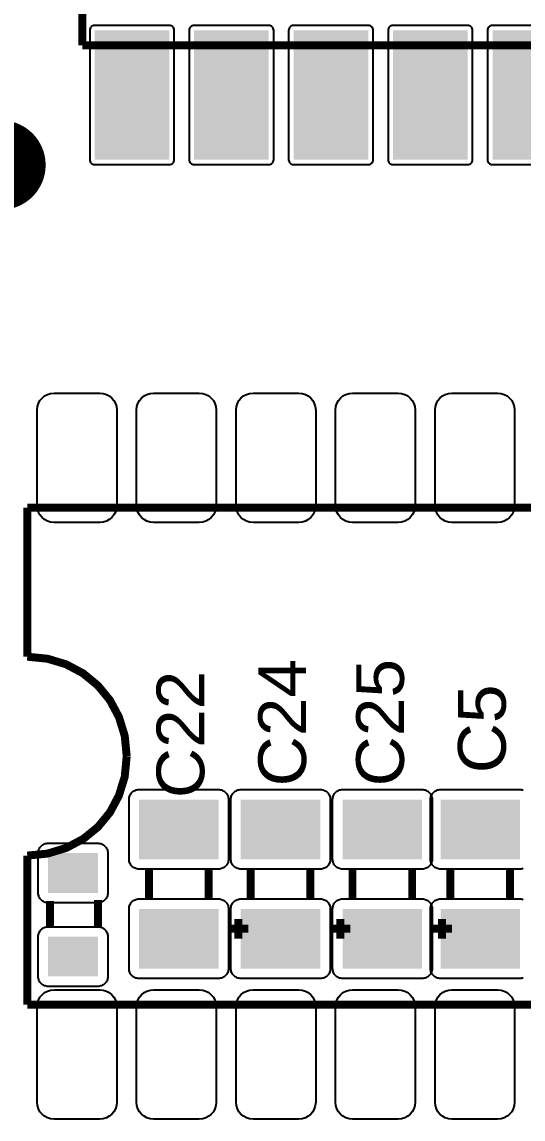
# Model space of a CAD drawing. Header units: inches. Extents: x 18.7 to 39.4, y 4.3 to 20.5.
# Drawn here: x 28.018 to 28.683, y 10.553 to 12.01 of the extents above; entities that cross this region are included whole.
import ezdxf

# ---------------------------------------------------------------- set-up
doc = ezdxf.new("R2010")
doc.units = ezdxf.units.IN
doc.header["$MEASUREMENT"] = 0
doc.styles.get("Standard").update_dxf_attribs({"font": 'arial.ttf'})

# ---------------------------------------------------------------- blocks, each defined once
blk = doc.blocks.new('RPAD')
blk.add_trace([(-0.5, -0.5), (-0.5, 0.5), (0.5, -0.5), (0.5, 0.5)])
blk = doc.blocks.new('EPAD')
at = {"const_width": 0.5}
blk.add_lwpolyline([(-0.25, 0, 1), (0.25, 0, 1)], format="xyb", close=True, dxfattribs=at)
blk = doc.blocks.new('NextionControlV4')
at = {"const_width": 0.008}
for points in [[(42.5608, 14.9696), (42.5608, 14.8212)], [(42.5608, 14.9696), (42.5608, 14.8212)], [(42.5608, 14.9696), (42.5608, 14.8212)], [(43.3608, 14.8212), (42.5608, 14.8212)], [(43.3608, 14.8212), (42.5608, 14.8212)], [(43.3608, 14.8212), (42.5608, 14.8212)], [(42.5055, 14.2064), (42.5055, 14.3564)], [(42.5055, 14.3564), (44.5055, 14.3564)], [(42.5055, 14.2064), (42.5055, 14.3564)], [(42.5055, 14.3564), (44.5055, 14.3564)], [(42.5055, 14.2064), (42.5055, 14.3564)], [(42.5055, 14.3564), (44.5055, 14.3564)], [(42.6055, 14.1064), (42.6035, 14.1268), (42.5977, 14.1457), (42.5886, 14.1627), (42.5765, 14.1774), (42.5617, 14.1896), (42.5447, 14.1987), (42.5258, 14.2044), (42.5055, 14.2064)], [(42.6055, 14.1064), (42.6035, 14.1268), (42.5977, 14.1457), (42.5886, 14.1627), (42.5765, 14.1774), (42.5617, 14.1896), (42.5447, 14.1987), (42.5258, 14.2044), (42.5055, 14.2064)], [(42.6055, 14.1064), (42.6035, 14.1268), (42.5977, 14.1457), (42.5886, 14.1627), (42.5765, 14.1774), (42.5617, 14.1896), (42.5447, 14.1987), (42.5258, 14.2044), (42.5055, 14.2064)], [(42.6055, 14.1064), (42.6035, 14.0858), (42.5977, 14.0668), (42.5886, 14.0498), (42.5765, 14.0351), (42.5617, 14.0231), (42.5447, 14.0141), (42.5258, 14.0084), (42.5055, 14.0064)], [(42.6055, 14.1064), (42.6035, 14.0858), (42.5977, 14.0668), (42.5886, 14.0498), (42.5765, 14.0351), (42.5617, 14.0231), (42.5447, 14.0141), (42.5258, 14.0084), (42.5055, 14.0064)], [(42.6055, 14.1064), (42.6035, 14.0858), (42.5977, 14.0668), (42.5886, 14.0498), (42.5765, 14.0351), (42.5617, 14.0231), (42.5447, 14.0141), (42.5258, 14.0084), (42.5055, 14.0064)], [(42.5055, 13.8564), (42.5055, 14.0064)], [(42.5055, 13.8564), (42.5055, 14.0064)], [(42.5055, 13.8564), (42.5055, 14.0064)], [(42.6278, 13.9928), (42.6278, 13.9628)], [(42.6278, 13.9928), (42.6278, 13.9628)], [(42.6278, 13.9928), (42.6278, 13.9628)], [(42.6878, 13.9928), (42.6878, 13.9628)], [(42.6878, 13.9928), (42.6878, 13.9628)], [(42.6878, 13.9928), (42.6878, 13.9628)], [(42.7302, 13.9928), (42.7302, 13.9628)], [(42.7302, 13.9928), (42.7302, 13.9628)], [(42.7302, 13.9928), (42.7302, 13.9628)], [(42.7902, 13.9928), (42.7902, 13.9628)], [(42.7902, 13.9928), (42.7902, 13.9628)], [(42.7902, 13.9928), (42.7902, 13.9628)], [(42.8325, 13.9928), (42.8325, 13.9628)], [(42.8325, 13.9928), (42.8325, 13.9628)], [(42.8325, 13.9928), (42.8325, 13.9628)], [(42.8925, 13.9928), (42.8925, 13.9628)], [(42.8925, 13.9928), (42.8925, 13.9628)], [(42.8925, 13.9928), (42.8925, 13.9628)], [(42.931, 13.9928), (42.931, 13.9628)], [(42.931, 13.9928), (42.931, 13.9628)], [(42.931, 13.9928), (42.931, 13.9628)], [(42.991, 13.9928), (42.991, 13.9628)], [(42.991, 13.9928), (42.991, 13.9628)], [(42.991, 13.9928), (42.991, 13.9628)], [(42.5285, 13.9339), (42.5285, 13.9609)], [(42.5285, 13.9339), (42.5285, 13.9609)], [(42.5285, 13.9339), (42.5285, 13.9609)], [(42.5765, 13.9339), (42.5765, 13.9619)], [(42.5765, 13.9339), (42.5765, 13.9619)], [(42.5765, 13.9339), (42.5765, 13.9619)], [(42.7178, 13.9428), (42.7178, 13.9228)], [(42.7178, 13.9428), (42.7178, 13.9228)], [(42.7178, 13.9428), (42.7178, 13.9228)], [(42.8202, 13.9428), (42.8202, 13.9228)], [(42.8202, 13.9428), (42.8202, 13.9228)], [(42.8202, 13.9428), (42.8202, 13.9228)], [(42.9225, 13.9428), (42.9225, 13.9228)], [(42.9225, 13.9428), (42.9225, 13.9228)], [(42.9225, 13.9428), (42.9225, 13.9228)], [(42.7278, 13.9328), (42.7078, 13.9328)], [(42.7278, 13.9328), (42.7078, 13.9328)], [(42.7278, 13.9328), (42.7078, 13.9328)], [(42.8302, 13.9328), (42.8102, 13.9328)], [(42.8302, 13.9328), (42.8102, 13.9328)], [(42.8302, 13.9328), (42.8102, 13.9328)], [(42.9325, 13.9328), (42.9125, 13.9328)], [(42.9325, 13.9328), (42.9125, 13.9328)], [(42.9325, 13.9328), (42.9125, 13.9328)], [(42.5055, 13.8564), (44.5055, 13.8564)], [(42.5055, 13.8564), (44.5055, 13.8564)], [(42.5055, 13.8564), (44.5055, 13.8564)]]:
    blk.add_lwpolyline(points, dxfattribs=at)
for points in [[(42.5733, 14.7012), (42.6483, 14.7012), (42.6493, 14.7013), (42.6502, 14.7016), (42.6511, 14.702), (42.6518, 14.7027), (42.6524, 14.7034), (42.6529, 14.7042), (42.6532, 14.7052), (42.6533, 14.7062), (42.6533, 14.8362), (42.6532, 14.8372), (42.6529, 14.8382), (42.6524, 14.839), (42.6518, 14.8398), (42.6511, 14.8404), (42.6502, 14.8408), (42.6493, 14.8411), (42.6483, 14.8412), (42.5733, 14.8412), (42.5722, 14.8411), (42.5713, 14.8408), (42.5705, 14.8404), (42.5697, 14.8398), (42.5691, 14.839), (42.5687, 14.8382), (42.5684, 14.8372), (42.5683, 14.8362), (42.5683, 14.7062), (42.5684, 14.7052), (42.5687, 14.7042), (42.5691, 14.7034), (42.5697, 14.7027), (42.5705, 14.702), (42.5713, 14.7016), (42.5722, 14.7013), (42.5733, 14.7012)], [(42.6733, 14.7012), (42.7483, 14.7012), (42.7493, 14.7013), (42.7502, 14.7016), (42.7511, 14.702), (42.7518, 14.7027), (42.7524, 14.7034), (42.7529, 14.7042), (42.7532, 14.7052), (42.7533, 14.7062), (42.7533, 14.8362), (42.7532, 14.8372), (42.7529, 14.8382), (42.7524, 14.839), (42.7518, 14.8398), (42.7511, 14.8404), (42.7502, 14.8408), (42.7493, 14.8411), (42.7483, 14.8412), (42.6733, 14.8412), (42.6722, 14.8411), (42.6713, 14.8408), (42.6705, 14.8404), (42.6697, 14.8398), (42.6691, 14.839), (42.6687, 14.8382), (42.6684, 14.8372), (42.6683, 14.8362), (42.6683, 14.7062), (42.6684, 14.7052), (42.6687, 14.7042), (42.6691, 14.7034), (42.6697, 14.7027), (42.6705, 14.702), (42.6713, 14.7016), (42.6722, 14.7013), (42.6733, 14.7012)], [(42.7733, 14.7012), (42.8483, 14.7012), (42.8493, 14.7013), (42.8502, 14.7016), (42.8511, 14.702), (42.8518, 14.7027), (42.8524, 14.7034), (42.8529, 14.7042), (42.8532, 14.7052), (42.8533, 14.7062), (42.8533, 14.8362), (42.8532, 14.8372), (42.8529, 14.8382), (42.8524, 14.839), (42.8518, 14.8398), (42.8511, 14.8404), (42.8502, 14.8408), (42.8493, 14.8411), (42.8483, 14.8412), (42.7733, 14.8412), (42.7722, 14.8411), (42.7713, 14.8408), (42.7705, 14.8404), (42.7697, 14.8398), (42.7691, 14.839), (42.7687, 14.8382), (42.7684, 14.8372), (42.7683, 14.8362), (42.7683, 14.7062), (42.7684, 14.7052), (42.7687, 14.7042), (42.7691, 14.7034), (42.7697, 14.7027), (42.7705, 14.702), (42.7713, 14.7016), (42.7722, 14.7013), (42.7733, 14.7012)], [(42.8733, 14.7012), (42.9483, 14.7012), (42.9493, 14.7013), (42.9502, 14.7016), (42.9511, 14.702), (42.9518, 14.7027), (42.9524, 14.7034), (42.9529, 14.7042), (42.9532, 14.7052), (42.9533, 14.7062), (42.9533, 14.8362), (42.9532, 14.8372), (42.9529, 14.8382), (42.9524, 14.839), (42.9518, 14.8398), (42.9511, 14.8404), (42.9502, 14.8408), (42.9493, 14.8411), (42.9483, 14.8412), (42.8733, 14.8412), (42.8722, 14.8411), (42.8713, 14.8408), (42.8705, 14.8404), (42.8697, 14.8398), (42.8691, 14.839), (42.8687, 14.8382), (42.8684, 14.8372), (42.8683, 14.8362), (42.8683, 14.7062), (42.8684, 14.7052), (42.8687, 14.7042), (42.8691, 14.7034), (42.8697, 14.7027), (42.8705, 14.702), (42.8713, 14.7016), (42.8722, 14.7013), (42.8733, 14.7012)], [(42.5785, 14.3414), (42.5325, 14.3414), (42.529, 14.3418), (42.5258, 14.3428), (42.5229, 14.3443), (42.5204, 14.3464), (42.5183, 14.3489), (42.5168, 14.3518), (42.5158, 14.355), (42.5155, 14.3584), (42.5155, 14.4544), (42.5158, 14.4579), (42.5168, 14.4611), (42.5183, 14.464), (42.5204, 14.4665), (42.5229, 14.4686), (42.5258, 14.4701), (42.529, 14.4711), (42.5325, 14.4714), (42.5785, 14.4714), (42.5819, 14.4711), (42.5851, 14.4701), (42.588, 14.4686), (42.5905, 14.4665), (42.5926, 14.464), (42.5941, 14.4611), (42.5951, 14.4579), (42.5955, 14.4544), (42.5955, 14.3584), (42.5951, 14.355), (42.5941, 14.3518), (42.5926, 14.3489), (42.5905, 14.3464), (42.588, 14.3443), (42.5851, 14.3428), (42.5819, 14.3418), (42.5785, 14.3414)], [(42.6785, 14.3414), (42.6325, 14.3414), (42.629, 14.3418), (42.6258, 14.3428), (42.6229, 14.3443), (42.6204, 14.3464), (42.6183, 14.3489), (42.6168, 14.3518), (42.6158, 14.355), (42.6155, 14.3584), (42.6155, 14.4544), (42.6158, 14.4579), (42.6168, 14.4611), (42.6183, 14.464), (42.6204, 14.4665), (42.6229, 14.4686), (42.6258, 14.4701), (42.629, 14.4711), (42.6325, 14.4714), (42.6785, 14.4714), (42.6819, 14.4711), (42.6851, 14.4701), (42.688, 14.4686), (42.6905, 14.4665), (42.6926, 14.464), (42.6941, 14.4611), (42.6951, 14.4579), (42.6955, 14.4544), (42.6955, 14.3584), (42.6951, 14.355), (42.6941, 14.3518), (42.6926, 14.3489), (42.6905, 14.3464), (42.688, 14.3443), (42.6851, 14.3428), (42.6819, 14.3418), (42.6785, 14.3414)], [(42.7785, 14.3414), (42.7325, 14.3414), (42.729, 14.3418), (42.7258, 14.3428), (42.7229, 14.3443), (42.7204, 14.3464), (42.7183, 14.3489), (42.7168, 14.3518), (42.7158, 14.355), (42.7155, 14.3584), (42.7155, 14.4544), (42.7158, 14.4579), (42.7168, 14.4611), (42.7183, 14.464), (42.7204, 14.4665), (42.7229, 14.4686), (42.7258, 14.4701), (42.729, 14.4711), (42.7325, 14.4714), (42.7785, 14.4714), (42.7819, 14.4711), (42.7851, 14.4701), (42.788, 14.4686), (42.7905, 14.4665), (42.7926, 14.464), (42.7941, 14.4611), (42.7951, 14.4579), (42.7955, 14.4544), (42.7955, 14.3584), (42.7951, 14.355), (42.7941, 14.3518), (42.7926, 14.3489), (42.7905, 14.3464), (42.788, 14.3443), (42.7851, 14.3428), (42.7819, 14.3418), (42.7785, 14.3414)], [(42.8785, 14.3414), (42.8325, 14.3414), (42.829, 14.3418), (42.8258, 14.3428), (42.8229, 14.3443), (42.8204, 14.3464), (42.8183, 14.3489), (42.8168, 14.3518), (42.8158, 14.355), (42.8155, 14.3584), (42.8155, 14.4544), (42.8158, 14.4579), (42.8168, 14.4611), (42.8183, 14.464), (42.8204, 14.4665), (42.8229, 14.4686), (42.8258, 14.4701), (42.829, 14.4711), (42.8325, 14.4714), (42.8785, 14.4714), (42.8819, 14.4711), (42.8851, 14.4701), (42.888, 14.4686), (42.8905, 14.4665), (42.8926, 14.464), (42.8941, 14.4611), (42.8951, 14.4579), (42.8955, 14.4544), (42.8955, 14.3584), (42.8951, 14.355), (42.8941, 14.3518), (42.8926, 14.3489), (42.8905, 14.3464), (42.888, 14.3443), (42.8851, 14.3428), (42.8819, 14.3418), (42.8785, 14.3414)], [(42.9785, 14.3414), (42.9325, 14.3414), (42.929, 14.3418), (42.9258, 14.3428), (42.9229, 14.3443), (42.9204, 14.3464), (42.9183, 14.3489), (42.9168, 14.3518), (42.9158, 14.355), (42.9155, 14.3584), (42.9155, 14.4544), (42.9158, 14.4579), (42.9168, 14.4611), (42.9183, 14.464), (42.9204, 14.4665), (42.9229, 14.4686), (42.9258, 14.4701), (42.929, 14.4711), (42.9325, 14.4714), (42.9785, 14.4714), (42.9819, 14.4711), (42.9851, 14.4701), (42.988, 14.4686), (42.9905, 14.4665), (42.9926, 14.464), (42.9941, 14.4611), (42.9951, 14.4579), (42.9955, 14.4544), (42.9955, 14.3584), (42.9951, 14.355), (42.9941, 14.3518), (42.9926, 14.3489), (42.9905, 14.3464), (42.988, 14.3443), (42.9851, 14.3428), (42.9819, 14.3418), (42.9785, 14.3414)], [(42.7078, 14.0628), (42.7078, 14.0028), (42.7078, 14.0018), (42.7076, 14.0008), (42.7074, 13.9998), (42.707, 13.9989), (42.7066, 13.998), (42.7061, 13.9972), (42.7056, 13.9964), (42.7049, 13.9957), (42.7042, 13.9951), (42.7035, 13.9945), (42.7026, 13.994), (42.7018, 13.9936), (42.7008, 13.9933), (42.6999, 13.993), (42.6989, 13.9929), (42.6978, 13.9928), (42.6178, 13.9928), (42.6168, 13.9929), (42.6158, 13.993), (42.6148, 13.9933), (42.6139, 13.9936), (42.613, 13.994), (42.6122, 13.9945), (42.6114, 13.9951), (42.6107, 13.9957), (42.6101, 13.9964), (42.6095, 13.9972), (42.609, 13.998), (42.6086, 13.9989), (42.6083, 13.9998), (42.608, 14.0008), (42.6079, 14.0018), (42.6078, 14.0028), (42.6078, 14.0628), (42.6079, 14.0639), (42.608, 14.0649), (42.6083, 14.0658), (42.6086, 14.0668), (42.609, 14.0676), (42.6095, 14.0685), (42.6101, 14.0692), (42.6107, 14.0699), (42.6114, 14.0706), (42.6122, 14.0711), (42.613, 14.0716), (42.6139, 14.072), (42.6148, 14.0724), (42.6158, 14.0726), (42.6168, 14.0728), (42.6178, 14.0728), (42.6978, 14.0728), (42.6989, 14.0728), (42.6999, 14.0726), (42.7008, 14.0724), (42.7018, 14.072), (42.7026, 14.0716), (42.7035, 14.0711), (42.7042, 14.0706), (42.7049, 14.0699), (42.7056, 14.0692), (42.7061, 14.0685), (42.7066, 14.0676), (42.707, 14.0668), (42.7074, 14.0658), (42.7076, 14.0649), (42.7078, 14.0639), (42.7078, 14.0628)], [(42.8102, 14.0628), (42.8102, 14.0028), (42.8101, 14.0018), (42.81, 14.0008), (42.8097, 13.9998), (42.8094, 13.9989), (42.809, 13.998), (42.8085, 13.9972), (42.8079, 13.9964), (42.8073, 13.9957), (42.8066, 13.9951), (42.8058, 13.9945), (42.805, 13.994), (42.8041, 13.9936), (42.8032, 13.9933), (42.8022, 13.993), (42.8012, 13.9929), (42.8002, 13.9928), (42.7202, 13.9928), (42.7191, 13.9929), (42.7181, 13.993), (42.7172, 13.9933), (42.7162, 13.9936), (42.7154, 13.994), (42.7145, 13.9945), (42.7138, 13.9951), (42.7131, 13.9957), (42.7124, 13.9964), (42.7119, 13.9972), (42.7114, 13.998), (42.7109, 13.9989), (42.7106, 13.9998), (42.7104, 14.0008), (42.7102, 14.0018), (42.7102, 14.0028), (42.7102, 14.0628), (42.7102, 14.0639), (42.7104, 14.0649), (42.7106, 14.0658), (42.7109, 14.0668), (42.7114, 14.0676), (42.7119, 14.0685), (42.7124, 14.0692), (42.7131, 14.0699), (42.7138, 14.0706), (42.7145, 14.0711), (42.7154, 14.0716), (42.7162, 14.072), (42.7172, 14.0724), (42.7181, 14.0726), (42.7191, 14.0728), (42.7202, 14.0728), (42.8002, 14.0728), (42.8012, 14.0728), (42.8022, 14.0726), (42.8032, 14.0724), (42.8041, 14.072), (42.805, 14.0716), (42.8058, 14.0711), (42.8066, 14.0706), (42.8073, 14.0699), (42.8079, 14.0692), (42.8085, 14.0685), (42.809, 14.0676), (42.8094, 14.0668), (42.8097, 14.0658), (42.81, 14.0649), (42.8101, 14.0639), (42.8102, 14.0628)], [(42.9125, 14.0628), (42.9125, 14.0028), (42.9125, 14.0018), (42.9123, 14.0008), (42.9121, 13.9998), (42.9118, 13.9989), (42.9114, 13.998), (42.9109, 13.9972), (42.9103, 13.9964), (42.9096, 13.9957), (42.9089, 13.9951), (42.9082, 13.9945), (42.9074, 13.994), (42.9065, 13.9936), (42.9056, 13.9933), (42.9046, 13.993), (42.9036, 13.9929), (42.9025, 13.9928), (42.8225, 13.9928), (42.8215, 13.9929), (42.8205, 13.993), (42.8195, 13.9933), (42.8186, 13.9936), (42.8177, 13.994), (42.8169, 13.9945), (42.8161, 13.9951), (42.8154, 13.9957), (42.8148, 13.9964), (42.8142, 13.9972), (42.8137, 13.998), (42.8133, 13.9989), (42.813, 13.9998), (42.8127, 14.0008), (42.8126, 14.0018), (42.8125, 14.0028), (42.8125, 14.0628), (42.8126, 14.0639), (42.8127, 14.0649), (42.813, 14.0658), (42.8133, 14.0668), (42.8137, 14.0676), (42.8142, 14.0685), (42.8148, 14.0692), (42.8154, 14.0699), (42.8161, 14.0706), (42.8169, 14.0711), (42.8177, 14.0716), (42.8186, 14.072), (42.8195, 14.0724), (42.8205, 14.0726), (42.8215, 14.0728), (42.8225, 14.0728), (42.9025, 14.0728), (42.9036, 14.0728), (42.9046, 14.0726), (42.9056, 14.0724), (42.9065, 14.072), (42.9074, 14.0716), (42.9082, 14.0711), (42.9089, 14.0706), (42.9096, 14.0699), (42.9103, 14.0692), (42.9109, 14.0685), (42.9114, 14.0676), (42.9118, 14.0668), (42.9121, 14.0658), (42.9123, 14.0649), (42.9125, 14.0639), (42.9125, 14.0628)], [(42.5165, 13.9689), (42.5165, 14.0089), (42.5166, 14.0099), (42.5167, 14.0109), (42.517, 14.0119), (42.5173, 14.0128), (42.5177, 14.0137), (42.5182, 14.0145), (42.5188, 14.0153), (42.5194, 14.016), (42.5201, 14.0166), (42.5209, 14.0172), (42.5217, 14.0177), (42.5226, 14.0181), (42.5235, 14.0184), (42.5245, 14.0187), (42.5255, 14.0188), (42.5265, 14.0189), (42.5765, 14.0189), (42.5776, 14.0188), (42.5786, 14.0187), (42.5795, 14.0184), (42.5805, 14.0181), (42.5813, 14.0177), (42.5822, 14.0172), (42.5829, 14.0166), (42.5836, 14.016), (42.5843, 14.0153), (42.5848, 14.0145), (42.5853, 14.0137), (42.5857, 14.0128), (42.5861, 14.0119), (42.5863, 14.0109), (42.5865, 14.0099), (42.5865, 14.0089), (42.5865, 13.9689), (42.5865, 13.9678), (42.5863, 13.9668), (42.5861, 13.9659), (42.5857, 13.9649), (42.5853, 13.9641), (42.5848, 13.9632), (42.5843, 13.9625), (42.5836, 13.9618), (42.5829, 13.9611), (42.5822, 13.9605), (42.5813, 13.9601), (42.5805, 13.9596), (42.5795, 13.9593), (42.5786, 13.9591), (42.5776, 13.9589), (42.5765, 13.9589), (42.5265, 13.9589), (42.5255, 13.9589), (42.5245, 13.9591), (42.5235, 13.9593), (42.5226, 13.9596), (42.5217, 13.9601), (42.5209, 13.9605), (42.5201, 13.9611), (42.5194, 13.9618), (42.5188, 13.9625), (42.5182, 13.9632), (42.5177, 13.9641), (42.5173, 13.9649), (42.517, 13.9659), (42.5167, 13.9668), (42.5166, 13.9678), (42.5165, 13.9689)], [(42.7078, 13.9528), (42.7078, 13.8928), (42.7078, 13.8918), (42.7076, 13.8908), (42.7074, 13.8898), (42.707, 13.8889), (42.7066, 13.888), (42.7061, 13.8872), (42.7056, 13.8864), (42.7049, 13.8857), (42.7042, 13.8851), (42.7035, 13.8845), (42.7026, 13.884), (42.7018, 13.8836), (42.7008, 13.8833), (42.6999, 13.883), (42.6989, 13.8829), (42.6978, 13.8828), (42.6178, 13.8828), (42.6168, 13.8829), (42.6158, 13.883), (42.6148, 13.8833), (42.6139, 13.8836), (42.613, 13.884), (42.6122, 13.8845), (42.6114, 13.8851), (42.6107, 13.8857), (42.6101, 13.8864), (42.6095, 13.8872), (42.609, 13.888), (42.6086, 13.8889), (42.6083, 13.8898), (42.608, 13.8908), (42.6079, 13.8918), (42.6078, 13.8928), (42.6078, 13.9528), (42.6079, 13.9539), (42.608, 13.9549), (42.6083, 13.9558), (42.6086, 13.9568), (42.609, 13.9576), (42.6095, 13.9585), (42.6101, 13.9592), (42.6107, 13.9599), (42.6114, 13.9606), (42.6122, 13.9611), (42.613, 13.9616), (42.6139, 13.962), (42.6148, 13.9624), (42.6158, 13.9626), (42.6168, 13.9628), (42.6178, 13.9628), (42.6978, 13.9628), (42.6989, 13.9628), (42.6999, 13.9626), (42.7008, 13.9624), (42.7018, 13.962), (42.7026, 13.9616), (42.7035, 13.9611), (42.7042, 13.9606), (42.7049, 13.9599), (42.7056, 13.9592), (42.7061, 13.9585), (42.7066, 13.9576), (42.707, 13.9568), (42.7074, 13.9558), (42.7076, 13.9549), (42.7078, 13.9539), (42.7078, 13.9528)], [(42.8102, 13.9528), (42.8102, 13.8928), (42.8101, 13.8918), (42.81, 13.8908), (42.8097, 13.8898), (42.8094, 13.8889), (42.809, 13.888), (42.8085, 13.8872), (42.8079, 13.8864), (42.8073, 13.8857), (42.8066, 13.8851), (42.8058, 13.8845), (42.805, 13.884), (42.8041, 13.8836), (42.8032, 13.8833), (42.8022, 13.883), (42.8012, 13.8829), (42.8002, 13.8828), (42.7202, 13.8828), (42.7191, 13.8829), (42.7181, 13.883), (42.7172, 13.8833), (42.7162, 13.8836), (42.7154, 13.884), (42.7145, 13.8845), (42.7138, 13.8851), (42.7131, 13.8857), (42.7124, 13.8864), (42.7119, 13.8872), (42.7114, 13.888), (42.7109, 13.8889), (42.7106, 13.8898), (42.7104, 13.8908), (42.7102, 13.8918), (42.7102, 13.8928), (42.7102, 13.9528), (42.7102, 13.9539), (42.7104, 13.9549), (42.7106, 13.9558), (42.7109, 13.9568), (42.7114, 13.9576), (42.7119, 13.9585), (42.7124, 13.9592), (42.7131, 13.9599), (42.7138, 13.9606), (42.7145, 13.9611), (42.7154, 13.9616), (42.7162, 13.962), (42.7172, 13.9624), (42.7181, 13.9626), (42.7191, 13.9628), (42.7202, 13.9628), (42.8002, 13.9628), (42.8012, 13.9628), (42.8022, 13.9626), (42.8032, 13.9624), (42.8041, 13.962), (42.805, 13.9616), (42.8058, 13.9611), (42.8066, 13.9606), (42.8073, 13.9599), (42.8079, 13.9592), (42.8085, 13.9585), (42.809, 13.9576), (42.8094, 13.9568), (42.8097, 13.9558), (42.81, 13.9549), (42.8101, 13.9539), (42.8102, 13.9528)], [(42.9125, 13.9528), (42.9125, 13.8928), (42.9125, 13.8918), (42.9123, 13.8908), (42.9121, 13.8898), (42.9118, 13.8889), (42.9114, 13.888), (42.9109, 13.8872), (42.9103, 13.8864), (42.9096, 13.8857), (42.9089, 13.8851), (42.9082, 13.8845), (42.9074, 13.884), (42.9065, 13.8836), (42.9056, 13.8833), (42.9046, 13.883), (42.9036, 13.8829), (42.9025, 13.8828), (42.8225, 13.8828), (42.8215, 13.8829), (42.8205, 13.883), (42.8195, 13.8833), (42.8186, 13.8836), (42.8177, 13.884), (42.8169, 13.8845), (42.8161, 13.8851), (42.8154, 13.8857), (42.8148, 13.8864), (42.8142, 13.8872), (42.8137, 13.888), (42.8133, 13.8889), (42.813, 13.8898), (42.8127, 13.8908), (42.8126, 13.8918), (42.8125, 13.8928), (42.8125, 13.9528), (42.8126, 13.9539), (42.8127, 13.9549), (42.813, 13.9558), (42.8133, 13.9568), (42.8137, 13.9576), (42.8142, 13.9585), (42.8148, 13.9592), (42.8154, 13.9599), (42.8161, 13.9606), (42.8169, 13.9611), (42.8177, 13.9616), (42.8186, 13.962), (42.8195, 13.9624), (42.8205, 13.9626), (42.8215, 13.9628), (42.8225, 13.9628), (42.9025, 13.9628), (42.9036, 13.9628), (42.9046, 13.9626), (42.9056, 13.9624), (42.9065, 13.962), (42.9074, 13.9616), (42.9082, 13.9611), (42.9089, 13.9606), (42.9096, 13.9599), (42.9103, 13.9592), (42.9109, 13.9585), (42.9114, 13.9576), (42.9118, 13.9568), (42.9121, 13.9558), (42.9123, 13.9549), (42.9125, 13.9539), (42.9125, 13.9528)], [(42.5165, 13.8849), (42.5165, 13.9249), (42.5166, 13.9259), (42.5167, 13.9269), (42.517, 13.9279), (42.5173, 13.9288), (42.5177, 13.9297), (42.5182, 13.9305), (42.5188, 13.9313), (42.5194, 13.932), (42.5201, 13.9326), (42.5209, 13.9332), (42.5217, 13.9337), (42.5226, 13.9341), (42.5235, 13.9344), (42.5245, 13.9347), (42.5255, 13.9348), (42.5265, 13.9349), (42.5765, 13.9349), (42.5776, 13.9348), (42.5786, 13.9347), (42.5795, 13.9344), (42.5805, 13.9341), (42.5813, 13.9337), (42.5822, 13.9332), (42.5829, 13.9326), (42.5836, 13.932), (42.5843, 13.9313), (42.5848, 13.9305), (42.5853, 13.9297), (42.5857, 13.9288), (42.5861, 13.9279), (42.5863, 13.9269), (42.5865, 13.9259), (42.5865, 13.9249), (42.5865, 13.8849), (42.5865, 13.8838), (42.5863, 13.8828), (42.5861, 13.8819), (42.5857, 13.8809), (42.5853, 13.8801), (42.5848, 13.8792), (42.5843, 13.8785), (42.5836, 13.8778), (42.5829, 13.8771), (42.5822, 13.8765), (42.5813, 13.8761), (42.5805, 13.8756), (42.5795, 13.8753), (42.5786, 13.8751), (42.5776, 13.8749), (42.5765, 13.8749), (42.5265, 13.8749), (42.5255, 13.8749), (42.5245, 13.8751), (42.5235, 13.8753), (42.5226, 13.8756), (42.5217, 13.8761), (42.5209, 13.8765), (42.5201, 13.8771), (42.5194, 13.8778), (42.5188, 13.8785), (42.5182, 13.8792), (42.5177, 13.8801), (42.5173, 13.8809), (42.517, 13.8819), (42.5167, 13.8828), (42.5166, 13.8838), (42.5165, 13.8849)], [(42.5325, 13.8714), (42.5785, 13.8714), (42.5819, 13.8711), (42.5851, 13.8701), (42.588, 13.8686), (42.5905, 13.8665), (42.5926, 13.864), (42.5941, 13.8611), (42.5951, 13.8579), (42.5955, 13.8544), (42.5955, 13.7584), (42.5951, 13.755), (42.5941, 13.7518), (42.5926, 13.7489), (42.5905, 13.7464), (42.588, 13.7443), (42.5851, 13.7428), (42.5819, 13.7418), (42.5785, 13.7414), (42.5325, 13.7414), (42.529, 13.7418), (42.5258, 13.7428), (42.5229, 13.7443), (42.5204, 13.7464), (42.5183, 13.7489), (42.5168, 13.7518), (42.5158, 13.755), (42.5155, 13.7584), (42.5155, 13.8544), (42.5158, 13.8579), (42.5168, 13.8611), (42.5183, 13.864), (42.5204, 13.8665), (42.5229, 13.8686), (42.5258, 13.8701), (42.529, 13.8711), (42.5325, 13.8714)], [(42.6325, 13.8714), (42.6785, 13.8714), (42.6819, 13.8711), (42.6851, 13.8701), (42.688, 13.8686), (42.6905, 13.8665), (42.6926, 13.864), (42.6941, 13.8611), (42.6951, 13.8579), (42.6955, 13.8544), (42.6955, 13.7584), (42.6951, 13.755), (42.6941, 13.7518), (42.6926, 13.7489), (42.6905, 13.7464), (42.688, 13.7443), (42.6851, 13.7428), (42.6819, 13.7418), (42.6785, 13.7414), (42.6325, 13.7414), (42.629, 13.7418), (42.6258, 13.7428), (42.6229, 13.7443), (42.6204, 13.7464), (42.6183, 13.7489), (42.6168, 13.7518), (42.6158, 13.755), (42.6155, 13.7584), (42.6155, 13.8544), (42.6158, 13.8579), (42.6168, 13.8611), (42.6183, 13.864), (42.6204, 13.8665), (42.6229, 13.8686), (42.6258, 13.8701), (42.629, 13.8711), (42.6325, 13.8714)], [(42.7325, 13.8714), (42.7785, 13.8714), (42.7819, 13.8711), (42.7851, 13.8701), (42.788, 13.8686), (42.7905, 13.8665), (42.7926, 13.864), (42.7941, 13.8611), (42.7951, 13.8579), (42.7955, 13.8544), (42.7955, 13.7584), (42.7951, 13.755), (42.7941, 13.7518), (42.7926, 13.7489), (42.7905, 13.7464), (42.788, 13.7443), (42.7851, 13.7428), (42.7819, 13.7418), (42.7785, 13.7414), (42.7325, 13.7414), (42.729, 13.7418), (42.7258, 13.7428), (42.7229, 13.7443), (42.7204, 13.7464), (42.7183, 13.7489), (42.7168, 13.7518), (42.7158, 13.755), (42.7155, 13.7584), (42.7155, 13.8544), (42.7158, 13.8579), (42.7168, 13.8611), (42.7183, 13.864), (42.7204, 13.8665), (42.7229, 13.8686), (42.7258, 13.8701), (42.729, 13.8711), (42.7325, 13.8714)], [(42.8325, 13.8714), (42.8785, 13.8714), (42.8819, 13.8711), (42.8851, 13.8701), (42.888, 13.8686), (42.8905, 13.8665), (42.8926, 13.864), (42.8941, 13.8611), (42.8951, 13.8579), (42.8955, 13.8544), (42.8955, 13.7584), (42.8951, 13.755), (42.8941, 13.7518), (42.8926, 13.7489), (42.8905, 13.7464), (42.888, 13.7443), (42.8851, 13.7428), (42.8819, 13.7418), (42.8785, 13.7414), (42.8325, 13.7414), (42.829, 13.7418), (42.8258, 13.7428), (42.8229, 13.7443), (42.8204, 13.7464), (42.8183, 13.7489), (42.8168, 13.7518), (42.8158, 13.755), (42.8155, 13.7584), (42.8155, 13.8544), (42.8158, 13.8579), (42.8168, 13.8611), (42.8183, 13.864), (42.8204, 13.8665), (42.8229, 13.8686), (42.8258, 13.8701), (42.829, 13.8711), (42.8325, 13.8714)], [(42.9325, 13.8714), (42.9785, 13.8714), (42.9819, 13.8711), (42.9851, 13.8701), (42.988, 13.8686), (42.9905, 13.8665), (42.9926, 13.864), (42.9941, 13.8611), (42.9951, 13.8579), (42.9955, 13.8544), (42.9955, 13.7584), (42.9951, 13.755), (42.9941, 13.7518), (42.9926, 13.7489), (42.9905, 13.7464), (42.988, 13.7443), (42.9851, 13.7428), (42.9819, 13.7418), (42.9785, 13.7414), (42.9325, 13.7414), (42.929, 13.7418), (42.9258, 13.7428), (42.9229, 13.7443), (42.9204, 13.7464), (42.9183, 13.7489), (42.9168, 13.7518), (42.9158, 13.755), (42.9155, 13.7584), (42.9155, 13.8544), (42.9158, 13.8579), (42.9168, 13.8611), (42.9183, 13.864), (42.9204, 13.8665), (42.9229, 13.8686), (42.9258, 13.8701), (42.929, 13.8711), (42.9325, 13.8714)]]:
    blk.add_lwpolyline(points, close=True)
for points in [[(43.0483, 14.8412), (42.9733, 14.8412), (42.9722, 14.8411), (42.9713, 14.8408), (42.9705, 14.8404), (42.9697, 14.8398), (42.9691, 14.839), (42.9687, 14.8382), (42.9684, 14.8372), (42.9683, 14.8362), (42.9683, 14.7062), (42.9684, 14.7052), (42.9687, 14.7042), (42.9691, 14.7034), (42.9697, 14.7027), (42.9705, 14.702), (42.9713, 14.7016), (42.9722, 14.7013), (42.9733, 14.7012), (42.9733, 14.7012), (43.0483, 14.7012)], [(43.004, 13.9933), (43.003, 13.993), (43.002, 13.9929), (43.001, 13.9928), (42.921, 13.9928), (42.9199, 13.9929), (42.9189, 13.993), (42.918, 13.9933), (42.917, 13.9936), (42.9162, 13.994), (42.9153, 13.9945), (42.9146, 13.9951), (42.9139, 13.9957), (42.9132, 13.9964), (42.9126, 13.9972), (42.9122, 13.998), (42.9117, 13.9989), (42.9114, 13.9998), (42.9112, 14.0008), (42.911, 14.0018), (42.911, 14.0028), (42.911, 14.0628), (42.911, 14.0639), (42.9112, 14.0649), (42.9114, 14.0658), (42.9117, 14.0668), (42.9122, 14.0676), (42.9126, 14.0685), (42.9132, 14.0692), (42.9139, 14.0699), (42.9146, 14.0706), (42.9153, 14.0711), (42.9162, 14.0716), (42.917, 14.072), (42.918, 14.0724), (42.9189, 14.0726), (42.9199, 14.0728), (42.921, 14.0728), (43.001, 14.0728), (43.002, 14.0728), (43.003, 14.0726), (43.004, 14.0724)], [(43.004, 13.8833), (43.003, 13.883), (43.002, 13.8829), (43.001, 13.8828), (42.921, 13.8828), (42.9199, 13.8829), (42.9189, 13.883), (42.918, 13.8833), (42.917, 13.8836), (42.9162, 13.884), (42.9153, 13.8845), (42.9146, 13.8851), (42.9139, 13.8857), (42.9132, 13.8864), (42.9126, 13.8872), (42.9122, 13.888), (42.9117, 13.8889), (42.9114, 13.8898), (42.9112, 13.8908), (42.911, 13.8918), (42.911, 13.8928), (42.911, 13.9528), (42.911, 13.9539), (42.9112, 13.9549), (42.9114, 13.9558), (42.9117, 13.9568), (42.9122, 13.9576), (42.9126, 13.9585), (42.9132, 13.9592), (42.9139, 13.9599), (42.9146, 13.9606), (42.9153, 13.9611), (42.9162, 13.9616), (42.917, 13.962), (42.918, 13.9624), (42.9189, 13.9626), (42.9199, 13.9628), (42.921, 13.9628), (43.001, 13.9628), (43.002, 13.9628), (43.003, 13.9626), (43.004, 13.9624)]]:
    blk.add_lwpolyline(points)
for p, xscale, yscale, rotation in [((42.6108, 14.7712), 0.075, 0.13, 180), ((42.7108, 14.7712), 0.075, 0.13, 180), ((42.8108, 14.7712), 0.075, 0.13, 180), ((42.9108, 14.7712), 0.075, 0.13, 180), ((43.0108, 14.7712), 0.075, 0.13, 180), ((42.6578, 14.0328), 0.06, 0.08, 270), ((42.7602, 14.0328), 0.06, 0.08, 270), ((42.8625, 14.0328), 0.06, 0.08, 270), ((42.961, 14.0328), 0.06, 0.08, 270), ((42.5515, 13.9889), 0.04, 0.05, 90), ((42.6578, 13.9228), 0.06, 0.08, 270), ((42.7602, 13.9228), 0.06, 0.08, 270), ((42.8625, 13.9228), 0.06, 0.08, 270), ((42.961, 13.9228), 0.06, 0.08, 270), ((42.5515, 13.9049), 0.04, 0.05, 90)]:
    blk.add_blockref('RPAD', p, dxfattribs=dict(xscale=xscale, yscale=yscale, rotation=rotation))
at = {"xscale": 0.09, "yscale": 0.09}
blk.add_blockref('EPAD', (42.479, 14.7008), dxfattribs=at)
at = {"width": 1.041667}
for s, p in [('C24', (42.7858, 14.076)), ('C24', (42.7858, 14.076)), ('C24', (42.7858, 14.076)), ('C25', (42.8842, 14.076)), ('C25', (42.8842, 14.076)), ('C25', (42.8842, 14.076)), ('C22', (42.6835, 14.0642)), ('C22', (42.6835, 14.0642)), ('C22', (42.6835, 14.0642)), ('C5', (42.9866, 14.0892)), ('C5', (42.9866, 14.0892)), ('C5', (42.9866, 14.0892))]:
    blk.add_text(s, height=0.048, rotation=90, dxfattribs=at).set_placement(p)

msp = doc.modelspace()

# ---------------------------------------------------------------- block references
at = {"xscale": 1.32, "yscale": 1.32, "zscale": 1.32}
msp.add_blockref('NextionControlV4', (-28.0821, -7.5854), dxfattribs=at)

doc.saveas('drawing.dxf')
